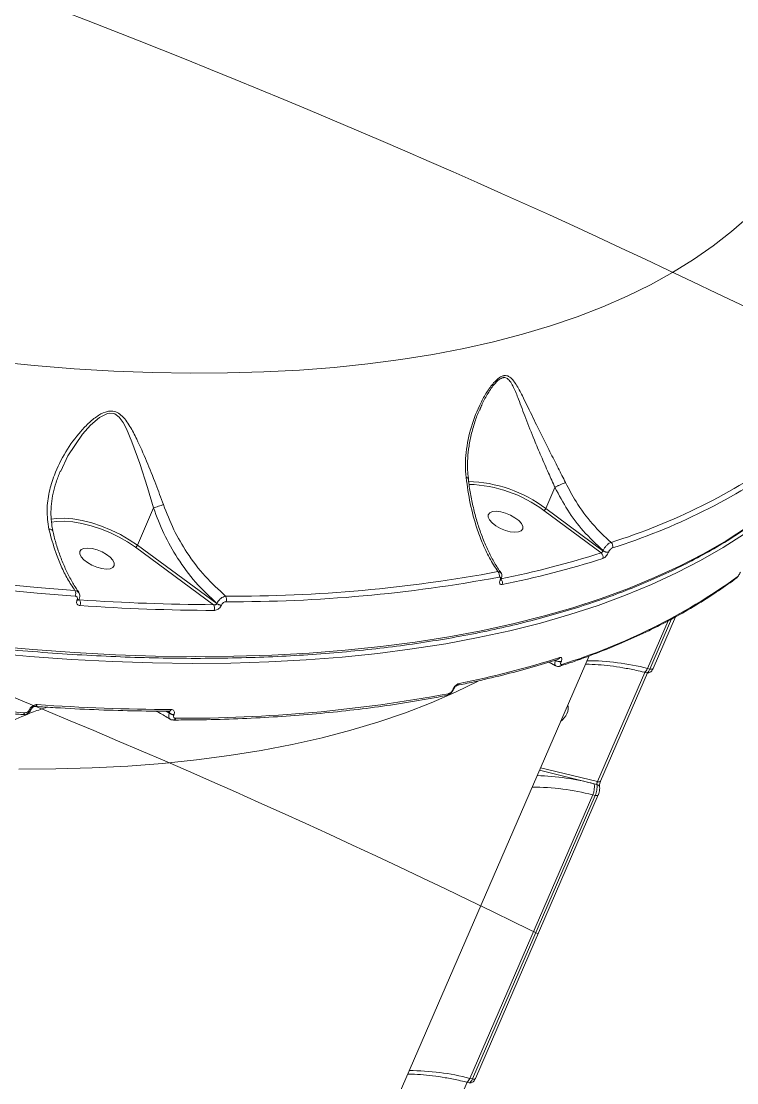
# Model space of a CAD drawing. Header units: millimetres. Extents: x -5550 to 7488, y -4093 to 4627.
# Drawn here: x -2649.5 to -2476.7, y 849.4 to 1105.8 of the extents above; entities that cross this region are included whole.
import ezdxf

# ---------------------------------------------------------------- set-up
doc = ezdxf.new("R2010")
doc.units = ezdxf.units.MM
doc.layers.add('DIKOM_ОБЪЕКТ', color=7, linetype='Continuous')

msp = doc.modelspace()

# ---------------------------------------------------------------- linework, layer by layer
at = {"layer": 'DIKOM_ОБЪЕКТ', "color": 7, "linetype": 'Continuous', "lineweight": 15}
for p, q in [((-2538.786, 1011.877), (-2538.549, 1012.503)), ((-2520.637, 993.172), (-2522.823, 988.125)), ((-2617.579, 988.236), (-2621.471, 979.25)), ((-2523.293, 987.628), (-2509.472, 977.385)), ((-2509.032, 977.904), (-2522.823, 988.125)), ((-2621.94, 978.753), (-2603.119, 964.875)), ((-2602.303, 965.117), (-2621.471, 979.25)), ((-2509.012, 977.95), (-2509.032, 977.904)), ((-2507.702, 977.537), (-2507.682, 977.582)), ((-2533.839, 970.845), (-2533.868, 970.78)), ((-2533.633, 970.932), (-2533.604, 970.998)), ((-2636.023, 966.036), (-2636.042, 965.99)), ((-2635.564, 966.155), (-2635.545, 966.2)), ((-2635.425, 966.053), (-2635.545, 966.199)), ((-2602.275, 965.183), (-2602.303, 965.117)), ((-2601.199, 964.722), (-2601.17, 964.788)), ((-2496.942, 949.44), (-2491.531, 961.935)), ((-2498.295, 949.468), (-2493.313, 960.973)), ((-2492.451, 961.415), (-2497.69, 949.32)), ((-2628.86, 683.602), (-2512.408, 952.494)), ((-2522.069, 951.015), (-2520.475, 950.064)), ((-2520.469, 951.494), (-2520.489, 951.449)), ((-2519.159, 951.082), (-2519.139, 951.127)), ((-2497.69, 949.32), (-2498.295, 949.468)), ((-2498.928, 948.516), (-2510.36, 922.12)), ((-2509.613, 922.24), (-2498.289, 948.387)), ((-2499.112, 948.561), (-2498.486, 948.408)), ((-2545.305, 944.37), (-2545.334, 944.304)), ((-2545.099, 944.457), (-2545.07, 944.523)), ((-2647.48, 939.581), (-2647.499, 939.535)), ((-2647.021, 939.699), (-2647.002, 939.745)), ((-2613.769, 938.642), (-2614.698, 939.127)), ((-2614.303, 939.122), (-2613.741, 938.707)), ((-2613.741, 938.707), (-2613.769, 938.642)), ((-2612.665, 938.246), (-2612.636, 938.312)), ((-2524.375, 924.862), (-2511.146, 921.618)), ((-2510.36, 922.12), (-2524.103, 925.49)), ((-2511.146, 921.618), (-2510.504, 921.461)), ((-2541.186, 850.432), (-2511.52, 918.932)), ((-2510.914, 918.783), (-2540.58, 850.283)), ((-2539.833, 850.403), (-2510.167, 918.904)), ((-2511.52, 918.932), (-2510.914, 918.783)), ((-2541.819, 849.48), (-2553.251, 823.083)), ((-2542.003, 849.525), (-2541.377, 849.371)), ((-2540.58, 850.283), (-2541.186, 850.432))]:
    msp.add_line(p, q, dxfattribs=at)
at = {"layer": 'DIKOM_ОБЪЕКТ', "color": 7, "linetype": 'Continuous', "lineweight": 15, "flags": 128}
for points in [[(-2473.821, 1058.652), (-2477.969, 1055.012), (-2482.422, 1051.542), (-2487.175, 1048.243), (-2492.225, 1045.119), (-2497.566, 1042.174), (-2503.194, 1039.409), (-2509.103, 1036.828), (-2515.289, 1034.432), (-2521.744, 1032.225), (-2528.464, 1030.208), (-2535.441, 1028.382), (-2542.67, 1026.75), (-2550.144, 1025.313), (-2557.855, 1024.073), (-2565.797, 1023.031), (-2573.963, 1022.187), (-2582.343, 1021.542), (-2590.932, 1021.097), (-2599.72, 1020.853), (-2608.7, 1020.81), (-2617.863, 1020.967), (-2627.201, 1021.324), (-2636.705, 1021.882), (-2646.367, 1022.64), (-2656.176, 1023.596)], [(-2639.952, 997.121), (-2638.236, 1000.829), (-2634.715, 1006.089), (-2632.826, 1008.238), (-2630.659, 1010.12), (-2628.712, 1011.084), (-2628.285, 1011.162), (-2627.233, 1011.073), (-2626.948, 1010.966), (-2625.886, 1010.194), (-2624.918, 1008.909), (-2624.103, 1007.393), (-2622.782, 1004.253), (-2620.915, 998.946), (-2619.061, 993.172), (-2617.578, 988.238), (-2617.578, 988.237), (-2617.578, 988.237)], [(-2621.471, 979.25), (-2623.423, 980.571), (-2625.554, 981.796), (-2627.814, 982.896), (-2630.149, 983.844), (-2632.505, 984.62), (-2634.827, 985.204), (-2637.06, 985.583), (-2639.153, 985.748), (-2641.057, 985.695), (-2642.303, 985.52)], [(-2642.28, 984.803), (-2640.932, 985.002), (-2639.086, 985.053), (-2637.057, 984.893), (-2634.891, 984.525), (-2632.64, 983.959), (-2630.355, 983.207), (-2628.091, 982.288), (-2625.9, 981.222), (-2623.834, 980.034), (-2621.94, 978.753)], [(-2529.383, 985.188), (-2528.743, 984.465), (-2528.414, 983.777), (-2528.423, 983.18), (-2528.768, 982.723), (-2529.422, 982.442), (-2530.331, 982.36), (-2531.423, 982.484), (-2532.608, 982.804), (-2533.791, 983.293), (-2534.875, 983.913), (-2535.774, 984.613), (-2536.413, 985.336), (-2536.742, 986.024), (-2536.734, 986.62), (-2536.389, 987.078), (-2535.735, 987.359), (-2534.825, 987.44), (-2533.734, 987.316), (-2532.549, 986.997), (-2531.366, 986.507), (-2530.281, 985.887), (-2529.383, 985.188)], [(-2474.134, 983.656), (-2479.31, 980.324), (-2484.778, 977.17), (-2490.534, 974.193), (-2496.572, 971.399), (-2502.888, 968.788), (-2509.476, 966.362), (-2516.331, 964.125), (-2523.446, 962.078), (-2530.816, 960.222), (-2538.435, 958.559), (-2546.296, 957.091), (-2554.393, 955.819), (-2562.719, 954.743), (-2571.266, 953.865), (-2580.028, 953.186), (-2588.997, 952.705), (-2598.166, 952.424), (-2607.527, 952.343), (-2617.072, 952.462), (-2626.793, 952.78), (-2636.681, 953.297), (-2646.729, 954.014), (-2656.929, 954.929)], [(-2657.643, 953.278), (-2647.444, 952.363), (-2637.396, 951.647), (-2627.508, 951.129), (-2617.787, 950.811), (-2608.242, 950.693), (-2598.881, 950.774), (-2589.712, 951.055), (-2580.743, 951.535), (-2571.981, 952.215), (-2563.434, 953.092), (-2555.108, 954.168), (-2547.011, 955.44), (-2539.15, 956.909), (-2531.531, 958.571), (-2524.161, 960.427), (-2517.045, 962.475), (-2510.191, 964.712), (-2503.603, 967.137), (-2497.287, 969.748), (-2491.249, 972.543), (-2485.493, 975.519), (-2480.025, 978.674), (-2474.849, 982.005)], [(-2712.724, 977.321), (-2702.865, 975.467), (-2693.088, 973.769), (-2683.398, 972.229), (-2673.802, 970.847), (-2664.307, 969.625), (-2654.92, 968.563), (-2645.646, 967.663), (-2636.492, 966.924)], [(-2636.542, 968.268), (-2645.675, 969.005), (-2654.928, 969.903), (-2664.295, 970.963), (-2673.769, 972.182), (-2683.343, 973.561), (-2693.012, 975.097), (-2702.768, 976.792), (-2712.605, 978.642)], [(-2628.031, 976.313), (-2627.391, 975.59), (-2627.062, 974.902), (-2627.071, 974.305), (-2627.416, 973.848), (-2628.069, 973.567), (-2628.979, 973.485), (-2630.071, 973.609), (-2631.256, 973.929), (-2632.439, 974.418), (-2633.523, 975.038), (-2634.422, 975.738), (-2635.061, 976.461), (-2635.39, 977.148), (-2635.382, 977.745), (-2635.037, 978.202), (-2634.383, 978.483), (-2633.473, 978.565), (-2632.382, 978.441), (-2631.197, 978.121), (-2630.014, 977.632), (-2628.929, 977.012), (-2628.031, 976.313)], [(-2648.688, 938.765), (-2657.841, 939.504), (-2667.115, 940.404), (-2676.502, 941.466), (-2685.997, 942.688), (-2695.593, 944.07), (-2705.283, 945.61), (-2715.06, 947.308), (-2724.919, 949.162)], [(-2498.295, 949.468), (-2498.441, 949.166), (-2498.595, 948.915), (-2498.75, 948.726), (-2498.901, 948.604), (-2499.041, 948.556), (-2499.112, 948.561)], [(-2497.69, 949.32), (-2497.518, 949.286), (-2497.359, 949.273), (-2497.218, 949.28), (-2497.101, 949.308), (-2497.011, 949.355), (-2496.953, 949.419), (-2496.942, 949.44)], [(-2650.125, 925.157), (-2641.145, 925.2), (-2632.357, 925.444), (-2623.769, 925.889), (-2615.388, 926.534), (-2607.223, 927.378), (-2599.281, 928.42), (-2591.569, 929.661), (-2584.096, 931.097), (-2576.867, 932.729), (-2569.889, 934.555), (-2563.169, 936.572), (-2556.714, 938.78), (-2550.529, 941.175), (-2544.619, 943.756), (-2539.184, 946.421)], [(-2510.36, 922.12), (-2510.188, 922.086), (-2510.028, 922.073), (-2509.887, 922.081), (-2509.77, 922.109), (-2509.68, 922.156), (-2509.622, 922.221), (-2509.613, 922.24)], [(-2510.914, 918.783), (-2510.743, 918.75), (-2510.584, 918.737), (-2510.443, 918.744), (-2510.326, 918.772), (-2510.236, 918.819), (-2510.177, 918.883), (-2510.165, 918.907)], [(-2541.186, 850.432), (-2541.332, 850.129), (-2541.486, 849.879), (-2541.641, 849.689), (-2541.791, 849.568), (-2541.932, 849.519), (-2542.002, 849.525)], [(-2540.58, 850.283), (-2540.409, 850.249), (-2540.25, 850.236), (-2540.109, 850.244), (-2539.992, 850.271), (-2539.902, 850.318), (-2539.843, 850.383), (-2539.833, 850.403)]]:
    msp.add_lwpolyline(points, dxfattribs=at)
at = {"layer": 'DIKOM_ОБЪЕКТ', "color": 7, "linetype": 'Continuous', "lineweight": 15}
for centre, radius, start, end in [((-3408.412, -890.39), 2141.49, 63.161502, 84.933205), ((-3410.608, -907.764), 2000, 63.707735, 86.4319), ((-2551.298, 1121.323), 148.157, 287.35955, 305.64377), ((-2551.059, 1120.315), 148.482, 287.35938, 305.64397), ((-2542.3, 962.223), 32.408, 53.05854, 88.66534), ((-2542.286, 962.215), 31.726, 53.22542, 88.37862), ((-2507.848, 979.02), 1.17, 338.74929, 49.81538), ((-2622.33, 979.591), 0.925, 294.93951, 338.35139), ((-2578.786, 1195.594), 228.952, 281.34959, 287.6223), ((-2510.175, 976.451), 1.169, 338.62282, 53.04764), ((-2507.942, 979.26), 1.74, 231.19994, 277.93303), ((-2507.922, 979.305), 1.739, 231.19212, 277.94086), ((-2578.559, 1194.729), 229.473, 281.34935, 287.62277), ((-2598.203, 1313.53), 346.592, 269.67728, 280.6046), ((-2535.287, 971.984), 1.232, 338.10534, 45.20326), ((-2598.067, 1312.935), 347.343, 269.67705, 280.60488), ((-2533.892, 971.073), 0.294, 274.67923, 331.71691), ((-2533.864, 971.141), 0.297, 274.88385, 330.62796), ((-2534.55, 970.201), 1.237, 338.29113, 40.12289), ((-2563.255, 1092.158), 148.484, 287.3594, 305.64382), ((-2477.445, 971.798), 0.78, 306.69173, 336.90138), ((-2637.894, 967.546), 1.533, 336.0896, 28.09731), ((-2601.315, 966.153), 1.404, 336.70934, 34.28479), ((-2635.927, 966.431), 0.456, 255.3831, 323.01142), ((-2635.908, 966.479), 0.458, 255.48891, 322.38158), ((-2636.694, 965.279), 1.486, 335.64574, 31.38675), ((-2601.366, 1456.574), 491.702, 266.02804, 269.7957), ((-2601.2, 1456.335), 492.853, 266.02787, 269.79569), ((-2604.223, 964.042), 1.383, 336.25351, 37.0618), ((-2601.098, 966.744), 2.024, 233.46388, 267.14699), ((-2601.069, 966.809), 2.024, 233.46388, 267.14699), ((-2588.931, 1170.82), 229.499, 281.3497, 287.62242), ((-2520.126, 952.36), 0.726, 288.95794, 338.2656), ((-2519.399, 952.805), 1.739, 231.19362, 277.93935), ((-2519.379, 952.851), 1.74, 231.20725, 277.93527), ((-2519.629, 950.708), 0.729, 289.12231, 338.162), ((-2513.035, 892.337), 59.002, 75.53282, 89.87695), ((-2545.359, 944.601), 0.298, 274.92075, 330.32439), ((-2545.33, 944.665), 0.296, 274.81921, 331.28984), ((-2544.415, 946.053), 0.692, 282.98427, 339.42879), ((-2610.264, 1284.788), 347.355, 269.67726, 280.60468), ((-2546.989, 943.61), 0.694, 283.44993, 339.36408), ((-2649.252, 938.909), 0.583, 275.36454, 345.67244), ((-2647.385, 939.982), 0.461, 255.60351, 321.80711), ((-2647.365, 940.022), 0.456, 255.40542, 322.91277), ((-2646.266, 940.873), 0.578, 274.93907, 345.96126), ((-2611.565, 1432.401), 492.853, 266.02787, 269.79569), ((-2613.923, 939.742), 0.63, 277.17722, 342.45193), ((-2520.724, 939.924), 3.305, 335.12616, 13.70043), ((-2612.564, 940.268), 2.025, 233.46644, 267.14444), ((-2612.536, 940.333), 2.024, 233.45904, 267.15183), ((-2612.808, 937.612), 0.613, 276.38173, 343.52878), ((-2521.905, 940.431), 4.589, 305.25331, 335.5749), ((-2526.914, 860.058), 63.548, 75.63261, 88.21304), ((-2526.258, 861.811), 58.992, 75.53211, 89.87871), ((-2515.644, 920.875), 4.559, 334.76446, 9.37563), ((-2510.684, 920.657), 0.823, 16.76932, 77.37046), ((-2555.927, 793.292), 59.01, 75.53429, 89.8764)]:
    msp.add_arc(centre, radius, start, end, dxfattribs=at)
for points, knots in [([(-2956.211, 1047.443), (-2954.428, 1046.53), (-2949.258, 1043.884), (-2940.628, 1039.587), (-2930.298, 1034.591), (-2919.889, 1029.712), (-2909.41, 1024.953), (-2898.868, 1020.318), (-2888.272, 1015.81), (-2877.628, 1011.431), (-2866.946, 1007.187), (-2856.234, 1003.08), (-2845.499, 999.112), (-2834.749, 995.287), (-2823.993, 991.608), (-2813.238, 988.078), (-2802.493, 984.699), (-2791.766, 981.473), (-2781.065, 978.404), (-2770.397, 975.493), (-2759.771, 972.743), (-2749.195, 970.156), (-2738.677, 967.733), (-2728.224, 965.477), (-2717.845, 963.389), (-2707.547, 961.471), (-2697.338, 959.725), (-2687.226, 958.151), (-2677.217, 956.751), (-2667.321, 955.525), (-2657.543, 954.476), (-2647.892, 953.603), (-2638.375, 952.908), (-2628.998, 952.391), (-2619.769, 952.052), (-2610.695, 951.891), (-2601.783, 951.91), (-2593.038, 952.107), (-2584.468, 952.483), (-2576.079, 953.038), (-2567.878, 953.771), (-2559.87, 954.682), (-2552.062, 955.77), (-2544.46, 957.034), (-2537.068, 958.474), (-2529.893, 960.089), (-2522.941, 961.877), (-2516.216, 963.838), (-2509.723, 965.969), (-2503.469, 968.27), (-2497.457, 970.738), (-2491.692, 973.373), (-2486.178, 976.171), (-2480.921, 979.131), (-2475.925, 982.251), (-2471.19, 985.527), (-2466.732, 988.962), (-2462.888, 992.211), (-2460.653, 994.382), (-2459.708, 995.299)], [0, 0, 0, 0, 0.0093526, 0.0271224, 0.0448922, 0.0626619, 0.0804317, 0.0982017, 0.1159712, 0.1337409, 0.1515109, 0.1692808, 0.1870504, 0.2048205, 0.2225907, 0.2403612, 0.2581318, 0.2759023, 0.2936733, 0.3114445, 0.3292161, 0.346988, 0.3647601, 0.3825326, 0.4003058, 0.4180791, 0.4358532, 0.4536277, 0.4714026, 0.4891783, 0.5069546, 0.5247316, 0.5425094, 0.5602878, 0.5780672, 0.5958472, 0.6136283, 0.6314101, 0.6491928, 0.6669765, 0.6847609, 0.7025465, 0.7203326, 0.7381198, 0.7559073, 0.7736955, 0.7914839, 0.8092721, 0.8270598, 0.8448465, 0.8626315, 0.8804142, 0.8981937, 0.9159692, 0.9337395, 0.9515035, 0.9692603, 0.9870086, 1, 1, 1, 1]), ([(-2518.08, 994.364), (-2518.664, 995.534), (-2519.916, 998.047), (-2521.89, 1001.903), (-2524.079, 1006.257), (-2526.321, 1010.855), (-2528.284, 1014.969), (-2529.73, 1017.717), (-2530.816, 1019.26), (-2531.712, 1020.079), (-2532.506, 1020.271), (-2533.264, 1020.161), (-2534.18, 1019.736), (-2535.626, 1018.339), (-2537.155, 1016.198), (-2539.091, 1012.712), (-2540.998, 1007.879), (-2542.053, 1002.789), (-2542.318, 998.651), (-2542.167, 996.631), (-2542.091, 995.615)], [0, 0, 0, 0, 0.0590569, 0.1267722, 0.1965292, 0.2899974, 0.3861933, 0.4527695, 0.4864314, 0.5209065, 0.5489135, 0.5542497, 0.5800464, 0.6152106, 0.6617347, 0.7094946, 0.8061399, 0.9056049, 0.9525536, 1, 1, 1, 1]), ([(-2538.549, 1012.503), (-2538.477, 1012.7), (-2538.07, 1013.81), (-2536.987, 1015.672), (-2535.594, 1017.839), (-2534.228, 1019.271), (-2533.386, 1019.69), (-2532.713, 1019.774), (-2532.025, 1019.532), (-2531.289, 1018.646), (-2530.411, 1017.004), (-2529.274, 1014.139), (-2527.698, 1009.888), (-2525.862, 1005.22), (-2523.985, 1000.761), (-2522.288, 996.895), (-2521.14, 994.334), (-2520.634, 993.177), (-2520.634, 993.176)], [0, 0, 0, 0, 0.0140058, 0.0787641, 0.1446019, 0.1911051, 0.2241549, 0.2309807, 0.267286, 0.3127137, 0.3599458, 0.4532931, 0.5863843, 0.7226266, 0.8188647, 0.917339, 0.9999546, 1, 1, 1, 1]), ([(-2615.203, 989.037), (-2615.798, 990.686), (-2617.096, 994.278), (-2619.262, 999.643), (-2621.306, 1004.319), (-2622.976, 1007.54), (-2624.241, 1009.46), (-2625.332, 1010.696), (-2626.627, 1011.547), (-2627.805, 1011.713), (-2629.219, 1011.491), (-2630.954, 1010.671), (-2633.116, 1008.927), (-2635.905, 1006.021), (-2638.94, 1001.805), (-2641.439, 996.799), (-2642.865, 992.063), (-2643.5, 987.662), (-2643.066, 984.686), (-2642.84, 983.139)], [0, 0, 0, 0, 0.0790209, 0.1721809, 0.268059, 0.3287301, 0.3610591, 0.3938999, 0.4223319, 0.4513198, 0.459944, 0.4989927, 0.5446046, 0.5914349, 0.6876198, 0.7865805, 0.8546762, 0.9244438, 1, 1, 1, 1]), ([(-2541.543, 995.379), (-2541.616, 996.052), (-2541.793, 997.67), (-2541.735, 1000.294), (-2541.422, 1003.263), (-2540.8, 1006.342), (-2539.889, 1009.354), (-2539.129, 1011.436), (-2538.635, 1012.416), (-2538.588, 1012.509)], [0, 0, 0, 0, 0.1144915, 0.2753668, 0.4453123, 0.6232913, 0.8097231, 0.981823, 1, 1, 1, 1]), ([(-2641.869, 982.795), (-2641.979, 983.298), (-2642.261, 984.583), (-2642.382, 986.731), (-2642.272, 989.236), (-2641.859, 991.828), (-2641.108, 994.453), (-2640.494, 996.246), (-2640.067, 997.13), (-2640.052, 997.161)], [0, 0, 0, 0, 0.1056581, 0.2698082, 0.4424599, 0.6217294, 0.8053295, 0.9932133, 1, 1, 1, 1]), ([(-2542.091, 995.615), (-2541.796, 993.496), (-2541.198, 989.204), (-2539.759, 984.002), (-2538.145, 979.665), (-2536.48, 976.096), (-2535.109, 973.942), (-2534.419, 972.858)], [0, 0, 0, 0, 0.2398764, 0.4858747, 0.6394191, 0.8185477, 1, 1, 1, 1]), ([(-2541.578, 995.369), (-2541.575, 995.374), (-2541.546, 995.434), (-2541.683, 995.512), (-2541.892, 995.582), (-2542.04, 995.607), (-2542.091, 995.615)], [0, 0, 0, 0, 0.0436362, 0.5172216, 0.8338505, 1, 1, 1, 1]), ([(-2533.656, 972.572), (-2533.936, 972.967), (-2534.743, 974.103), (-2535.955, 976.251), (-2537.282, 978.976), (-2538.466, 981.921), (-2539.494, 985.036), (-2540.363, 988.294), (-2541.042, 991.678), (-2541.437, 994.05), (-2541.557, 995.303), (-2541.563, 995.37)], [0, 0, 0, 0, 0.0705576, 0.2028448, 0.3353458, 0.4681106, 0.6006101, 0.7316311, 0.8623678, 0.9926726, 1, 1, 1, 1]), ([(-2520.634, 993.176), (-2520.635, 993.175), (-2520.636, 993.174), (-2520.637, 993.172), (-2520.637, 993.172)], [0, 0, 0, 0, 0.6092572, 1, 1, 1, 1]), ([(-2520.637, 993.172), (-2519.651, 991.327), (-2517.654, 987.593), (-2513.756, 982.39), (-2510.647, 979.48), (-2509.012, 977.95)], [0, 0, 0, 0, 0.3165665, 0.6406692, 1, 1, 1, 1]), ([(-2518.08, 994.364), (-2518.104, 994.357), (-2518.196, 994.33), (-2518.453, 994.244), (-2518.912, 994.062), (-2519.52, 993.784), (-2520.132, 993.473), (-2520.466, 993.275), (-2520.634, 993.176)], [0, 0, 0, 0, 0.0381142, 0.1492126, 0.3619107, 0.5745992, 0.787295, 1, 1, 1, 1]), ([(-2507.093, 979.914), (-2508.623, 981.354), (-2511.725, 984.274), (-2515.382, 989.255), (-2517.266, 992.821), (-2518.08, 994.364)], [0, 0, 0, 0, 0.3558612, 0.7214807, 1, 1, 1, 1]), ([(-2617.578, 988.237), (-2617.578, 988.237), (-2617.579, 988.237), (-2617.579, 988.236), (-2617.579, 988.236), (-2617.579, 988.236)], [0, 0, 0, 0, 0.3834146, 0.8929716, 1, 1, 1, 1]), ([(-2617.579, 988.236), (-2616.79, 986.141), (-2615.191, 981.901), (-2611.743, 975.855), (-2607.503, 970.064), (-2604.034, 966.825), (-2602.275, 965.183)], [0, 0, 0, 0, 0.2328893, 0.4712999, 0.7319739, 1, 1, 1, 1]), ([(-2615.203, 989.037), (-2615.261, 989.019), (-2615.433, 988.966), (-2615.821, 988.842), (-2616.386, 988.655), (-2617.034, 988.433), (-2617.397, 988.303), (-2617.578, 988.237)], [0, 0, 0, 0, 0.0873263, 0.2536112, 0.5024015, 0.7512206, 1, 1, 1, 1]), ([(-2600.155, 966.944), (-2601.843, 968.478), (-2605.268, 971.589), (-2609.418, 977.112), (-2612.837, 982.954), (-2614.408, 986.994), (-2615.203, 989.037)], [0, 0, 0, 0, 0.2625677, 0.5326654, 0.7636516, 1, 1, 1, 1]), ([(-2523.293, 987.628), (-2523.282, 987.632), (-2523.26, 987.639), (-2523.201, 987.667), (-2523.111, 987.73), (-2522.996, 987.845), (-2522.893, 987.983), (-2522.846, 988.078), (-2522.823, 988.125)], [0, 0, 0, 0, 0.0701616, 0.141398, 0.3560225, 0.5707113, 0.7854082, 1, 1, 1, 1]), ([(-2642.84, 983.139), (-2642.328, 981.2), (-2641.493, 978.042), (-2639.885, 974.112), (-2638.349, 971.006), (-2637.151, 969.192), (-2636.542, 968.268)], [0, 0, 0, 0, 0.3422184, 0.5572698, 0.7746054, 1, 1, 1, 1]), ([(-2641.961, 982.77), (-2642, 982.841), (-2642.079, 982.985), (-2642.402, 983.092), (-2642.68, 983.131), (-2642.807, 983.137), (-2642.84, 983.139)], [0, 0, 0, 0, 0.362634, 0.737241, 0.932914, 1, 1, 1, 1]), ([(-2635.631, 967.902), (-2635.874, 968.239), (-2636.626, 969.283), (-2637.772, 971.303), (-2639.06, 973.925), (-2640.2, 976.773), (-2641.181, 979.717), (-2641.693, 981.781), (-2641.94, 982.775)], [0, 0, 0, 0, 0.0877353, 0.2721078, 0.457208, 0.642694, 0.8279863, 1, 1, 1, 1]), ([(-2507.093, 979.914), (-2507.231, 979.857), (-2507.505, 979.743), (-2507.982, 979.361), (-2508.437, 978.874), (-2508.792, 978.377), (-2508.95, 978.071), (-2509.012, 977.95)], [0, 0, 0, 0, 0.2142536, 0.4283386, 0.6427389, 0.8576355, 1, 1, 1, 1]), ([(-2509.032, 977.904), (-2509.046, 977.873), (-2509.083, 977.795), (-2509.164, 977.666), (-2509.268, 977.537), (-2509.378, 977.434), (-2509.441, 977.402), (-2509.472, 977.385)], [0, 0, 0, 0, 0.1408219, 0.3552196, 0.5699881, 0.784931, 1, 1, 1, 1]), ([(-2509.087, 976.025), (-2508.985, 976.069), (-2508.782, 976.158), (-2508.435, 976.454), (-2508.107, 976.83), (-2507.855, 977.211), (-2507.745, 977.445), (-2507.702, 977.537)], [0, 0, 0, 0, 0.2150436, 0.4299531, 0.6447198, 0.8592198, 1, 1, 1, 1]), ([(-2507.682, 977.582), (-2507.652, 977.645), (-2507.578, 977.802), (-2507.409, 978.057), (-2507.19, 978.309), (-2506.96, 978.507), (-2506.825, 978.566), (-2506.758, 978.596)], [0, 0, 0, 0, 0.1422192, 0.3570991, 0.5715221, 0.7857152, 1, 1, 1, 1]), ([(-2533.682, 972.549), (-2533.766, 972.641), (-2533.94, 972.834), (-2534.255, 972.85), (-2534.419, 972.858)], [0, 0, 0, 0, 0.4792021, 1, 1, 1, 1]), ([(-2533.618, 971.001), (-2533.537, 971.225), (-2533.397, 971.614), (-2533.449, 972.163), (-2533.61, 972.425), (-2533.68, 972.54)], [0, 0, 0, 0, 0.436344, 0.753186, 1, 1, 1, 1]), ([(-2476.984, 971.178), (-2476.902, 971.241), (-2476.673, 971.418), (-2476.38, 971.786), (-2476.062, 972.27), (-2475.921, 972.566), (-2475.852, 972.711)], [0, 0, 0, 0, 0.1880479, 0.5271551, 0.7689771, 1, 1, 1, 1]), ([(-2534.144, 971.525), (-2534.071, 971.53), (-2533.926, 971.542), (-2533.788, 971.432), (-2533.736, 971.242), (-2533.766, 971.031), (-2533.82, 970.893), (-2533.839, 970.845)], [0, 0, 0, 0, 0.2288069, 0.4578512, 0.678502, 0.8882857, 1, 1, 1, 1]), ([(-2533.868, 970.78), (-2533.896, 970.708), (-2533.979, 970.498), (-2534.024, 970.174), (-2533.943, 969.884), (-2533.732, 969.716), (-2533.512, 969.734), (-2533.401, 969.743)], [0, 0, 0, 0, 0.1083315, 0.3204636, 0.5431057, 0.7715706, 1, 1, 1, 1]), ([(-2533.685, 970.773), (-2533.685, 970.771), (-2533.685, 970.767), (-2533.677, 970.822), (-2533.647, 970.896), (-2533.631, 970.934)], [0, 0, 0, 0, 0.2214394, 0.5912385, 1, 1, 1, 1]), ([(-2519.387, 950.021), (-2518.256, 950.4), (-2514.973, 951.498), (-2509.721, 953.446), (-2503.715, 955.918), (-2497.959, 958.558), (-2492.454, 961.362), (-2487.205, 964.327), (-2482.306, 967.398), (-2478.956, 969.715), (-2477.246, 970.975), (-2476.979, 971.172)], [0, 0, 0, 0, 0.0688338, 0.199641, 0.3304435, 0.4612282, 0.5919879, 0.7227181, 0.8534107, 0.9771209, 1, 1, 1, 1]), ([(-2635.683, 967.855), (-2635.791, 967.965), (-2636.007, 968.187), (-2636.363, 968.241), (-2636.542, 968.268)], [0, 0, 0, 0, 0.4997429, 1, 1, 1, 1]), ([(-2636.492, 966.924), (-2636.403, 966.909), (-2636.225, 966.877), (-2636.039, 966.717), (-2635.942, 966.493), (-2635.943, 966.253), (-2636, 966.098), (-2636.023, 966.036)], [0, 0, 0, 0, 0.2143155, 0.4284876, 0.6428771, 0.8577059, 1, 1, 1, 1]), ([(-2635.546, 966.198), (-2635.545, 966.199), (-2635.429, 966.397), (-2635.366, 966.833), (-2635.411, 967.41), (-2635.602, 967.698), (-2635.681, 967.816)], [0, 0, 0, 0, 0.0013466, 0.3943516, 0.7498149, 1, 1, 1, 1]), ([(-2600.155, 966.944), (-2600.281, 966.916), (-2600.564, 966.855), (-2601.051, 966.592), (-2601.546, 966.193), (-2601.985, 965.705), (-2602.178, 965.357), (-2602.275, 965.183)], [0, 0, 0, 0, 0.1700592, 0.3808081, 0.5867182, 0.7931038, 1, 1, 1, 1]), ([(-2636.042, 965.99), (-2636.076, 965.899), (-2636.16, 965.668), (-2636.163, 965.309), (-2636.018, 964.975), (-2635.74, 964.736), (-2635.473, 964.689), (-2635.34, 964.666)], [0, 0, 0, 0, 0.1407796, 0.3552949, 0.5700395, 0.7849598, 1, 1, 1, 1]), ([(-2635.593, 966.055), (-2635.595, 966.058), (-2635.598, 966.063), (-2635.571, 966.132), (-2635.561, 966.158)], [0, 0, 0, 0, 0.627502, 1, 1, 1, 1]), ([(-2635.425, 966.053), (-2635.473, 966.06), (-2635.533, 966.069), (-2635.571, 966.104), (-2635.579, 966.111)], [0, 0, 0, 0, 0.8045869, 1, 1, 1, 1]), ([(-2602.303, 965.117), (-2602.324, 965.081), (-2602.348, 965.037), (-2602.427, 964.962), (-2602.542, 964.892), (-2602.735, 964.842), (-2602.935, 964.836), (-2603.062, 964.863), (-2603.119, 964.875)], [0, 0, 0, 0, 0.1445022, 0.1755095, 0.362556, 0.5710632, 0.8045938, 1, 1, 1, 1]), ([(-2602.957, 963.485), (-2602.845, 963.494), (-2602.593, 963.512), (-2602.175, 963.679), (-2601.763, 963.959), (-2601.411, 964.319), (-2601.27, 964.587), (-2601.199, 964.722)], [0, 0, 0, 0, 0.1742059, 0.3896, 0.595839, 0.7978969, 1, 1, 1, 1]), ([(-2601.17, 964.788), (-2601.124, 964.876), (-2601.031, 965.054), (-2600.8, 965.29), (-2600.531, 965.472), (-2600.26, 965.579), (-2600.098, 965.592), (-2600.025, 965.597)], [0, 0, 0, 0, 0.2039516, 0.4080073, 0.6135095, 0.8265339, 1, 1, 1, 1]), ([(-2544.253, 945.379), (-2542.973, 945.645), (-2539.261, 946.416), (-2533.287, 947.829), (-2526.426, 949.649), (-2522.056, 951.002), (-2519.89, 951.674)], [0, 0, 0, 0, 0.1498877, 0.4347984, 0.7197187, 1, 1, 1, 1]), ([(-2519.139, 951.127), (-2519.104, 951.217), (-2519.014, 951.444), (-2518.965, 951.759), (-2519.021, 952.011), (-2519.183, 952.142), (-2519.362, 952.108), (-2519.452, 952.091)], [0, 0, 0, 0, 0.1407502, 0.3552813, 0.5700086, 0.7849628, 1, 1, 1, 1]), ([(-2520.489, 951.449), (-2520.533, 951.325), (-2520.643, 951.013), (-2520.687, 950.585), (-2520.619, 950.254), (-2520.479, 950.177), (-2520.423, 950.146)], [0, 0, 0, 0, 0.1999722, 0.5018087, 0.8029116, 1, 1, 1, 1]), ([(-2520.452, 950.143), (-2520.441, 950.133), (-2520.32, 950.022), (-2520.014, 949.954), (-2519.659, 949.939), (-2519.467, 950.006), (-2519.393, 950.032)], [0, 0, 0, 0, 0.0397733, 0.4369141, 0.7820612, 1, 1, 1, 1]), ([(-2518.953, 950.437), (-2519.012, 950.426), (-2519.131, 950.402), (-2519.238, 950.489), (-2519.275, 950.658), (-2519.243, 950.869), (-2519.183, 951.021), (-2519.159, 951.082)], [0, 0, 0, 0, 0.2142844, 0.4284806, 0.6428765, 0.8577135, 1, 1, 1, 1]), ([(-2513.286, 950.468), (-2513.197, 950.468), (-2512.223, 950.477), (-2510.247, 950.382), (-2507.309, 950.109), (-2504.232, 949.654), (-2501.484, 949.124), (-2499.758, 948.714), (-2499.112, 948.561)], [0, 0, 0, 0, 0.0214318, 0.2333914, 0.4458991, 0.65898, 0.8725526, 1, 1, 1, 1]), ([(-2498.483, 948.425), (-2498.438, 948.409), (-2498.269, 948.349), (-2497.965, 948.392), (-2497.641, 948.525), (-2497.372, 948.742), (-2497.137, 949.03), (-2497.015, 949.303), (-2496.949, 949.452)], [0, 0, 0, 0, 0.0669518, 0.2507066, 0.4117817, 0.5684295, 0.7642474, 1, 1, 1, 1]), ([(-2497.69, 949.32), (-2497.744, 949.203), (-2497.88, 948.908), (-2498.115, 948.575), (-2498.338, 948.386), (-2498.442, 948.422), (-2498.48, 948.435)], [0, 0, 0, 0, 0.2027322, 0.5120338, 0.8215365, 1, 1, 1, 1]), ([(-2725.367, 948.718), (-2723.554, 948.368), (-2718.296, 947.354), (-2709.658, 945.806), (-2699.489, 944.13), (-2689.42, 942.63), (-2679.458, 941.304), (-2669.611, 940.153), (-2660.057, 939.197), (-2653.281, 938.629), (-2649.736, 938.369), (-2649.197, 938.329)], [0, 0, 0, 0, 0.0688414, 0.199657, 0.3304769, 0.4613029, 0.5921311, 0.7229656, 0.8538037, 0.9777648, 1, 1, 1, 1]), ([(-2546.83, 942.948), (-2546.719, 942.972), (-2546.408, 943.038), (-2545.921, 943.352), (-2545.409, 943.854), (-2545.203, 944.27), (-2545.11, 944.457)], [0, 0, 0, 0, 0.1511145, 0.4238139, 0.7409906, 1, 1, 1, 1]), ([(-2545.334, 944.304), (-2545.379, 944.214), (-2545.469, 944.034), (-2545.677, 943.777), (-2545.912, 943.564), (-2546.144, 943.42), (-2546.279, 943.382), (-2546.339, 943.365)], [0, 0, 0, 0, 0.2039332, 0.4079742, 0.6134504, 0.8264601, 1, 1, 1, 1]), ([(-2543.766, 945.809), (-2543.859, 945.783), (-2544.066, 945.723), (-2544.422, 945.499), (-2544.782, 945.171), (-2545.099, 944.779), (-2545.237, 944.506), (-2545.305, 944.37)], [0, 0, 0, 0, 0.1741732, 0.3895531, 0.595792, 0.7978687, 1, 1, 1, 1]), ([(-2545.07, 944.524), (-2545.069, 944.525), (-2545.054, 944.568), (-2544.986, 944.694), (-2544.86, 944.88), (-2544.69, 945.076), (-2544.501, 945.243), (-2544.345, 945.344), (-2544.258, 945.378), (-2544.26, 945.377), (-2544.261, 945.377)], [0, 0, 0, 0, 0.0034137, 0.1361949, 0.2751551, 0.4355485, 0.6085626, 0.7819751, 0.9203433, 1, 1, 1, 1]), ([(-2612.743, 937.003), (-2611.184, 937.011), (-2606.664, 937.034), (-2599.309, 937.21), (-2590.741, 937.588), (-2582.357, 938.147), (-2574.16, 938.884), (-2566.156, 939.798), (-2558.354, 940.892), (-2551.932, 941.956), (-2548.145, 942.682), (-2546.828, 942.935)], [0, 0, 0, 0, 0.0652748, 0.1893416, 0.3134162, 0.4374972, 0.5615843, 0.6856781, 0.8097769, 0.9338811, 1, 1, 1, 1]), ([(-2665.56, 939.775), (-2665.59, 939.098), (-2665.646, 937.838), (-2665.052, 936.029), (-2664.238, 934.735), (-2663.349, 933.923), (-2662.385, 933.574), (-2661.384, 933.459), (-2660.095, 933.54), (-2657.846, 934.193), (-2655.183, 935.287), (-2651.33, 936.987), (-2647.319, 938.772), (-2644.357, 939.751), (-2643.274, 940.109)], [0, 0, 0, 0, 0.1400295, 0.2603992, 0.3212595, 0.3835908, 0.4342275, 0.4438762, 0.4905152, 0.5540927, 0.6382068, 0.7245554, 0.8992922, 1, 1, 1, 1]), ([(-2649.194, 938.348), (-2649.127, 938.338), (-2648.852, 938.299), (-2648.327, 938.435), (-2647.693, 938.787), (-2647.225, 939.249), (-2647.093, 939.598), (-2647.051, 939.708)], [0, 0, 0, 0, 0.0766091, 0.3163686, 0.5826419, 0.868011, 1, 1, 1, 1]), ([(-2647.499, 939.535), (-2647.53, 939.474), (-2647.608, 939.32), (-2647.809, 939.094), (-2648.087, 938.897), (-2648.397, 938.772), (-2648.591, 938.768), (-2648.688, 938.765)], [0, 0, 0, 0, 0.1422679, 0.3571169, 0.57152, 0.7856946, 1, 1, 1, 1]), ([(-2645.705, 940.732), (-2645.85, 940.728), (-2646.141, 940.72), (-2646.604, 940.532), (-2647.021, 940.238), (-2647.32, 939.9), (-2647.434, 939.671), (-2647.48, 939.581)], [0, 0, 0, 0, 0.2150507, 0.4299888, 0.6447246, 0.8592474, 1, 1, 1, 1]), ([(-2646.999, 939.746), (-2646.984, 939.778), (-2646.953, 939.847), (-2646.847, 939.982), (-2646.703, 940.111), (-2646.538, 940.216), (-2646.376, 940.28), (-2646.258, 940.299), (-2646.233, 940.296), (-2646.223, 940.295)], [0, 0, 0, 0, 0.1286933, 0.2794644, 0.4257963, 0.5816262, 0.7369698, 0.8920107, 1, 1, 1, 1]), ([(-2646.216, 940.297), (-2644.557, 940.188), (-2639.745, 939.872), (-2631.891, 939.487), (-2622.744, 939.189), (-2616.795, 939.14), (-2613.844, 939.116)], [0, 0, 0, 0, 0.1498897, 0.4347596, 0.7196481, 1, 1, 1, 1]), ([(-2617.052, 939.156), (-2616.787, 939.034), (-2615.609, 938.496), (-2614.473, 937.786), (-2613.592, 937.235)], [0, 0, 0, 0, 0.2250148, 1, 1, 1, 1]), ([(-2613.906, 939.11), (-2613.874, 939.112), (-2613.827, 939.116), (-2613.837, 939.117), (-2613.84, 939.118)], [0, 0, 0, 0, 0.6854113, 1, 1, 1, 1]), ([(-2613.87, 939.113), (-2613.855, 939.103), (-2613.791, 939.056), (-2613.733, 938.952), (-2613.713, 938.845), (-2613.719, 938.768), (-2613.732, 938.732), (-2613.741, 938.707)], [0, 0, 0, 0, 0.1100493, 0.497102, 0.7543225, 0.8348577, 1, 1, 1, 1]), ([(-2612.636, 938.312), (-2612.609, 938.384), (-2612.528, 938.596), (-2612.505, 938.94), (-2612.635, 939.276), (-2612.913, 939.506), (-2613.186, 939.537), (-2613.322, 939.552)], [0, 0, 0, 0, 0.1082679, 0.3204277, 0.5430404, 0.7715612, 1, 1, 1, 1]), ([(-2613.769, 938.642), (-2613.803, 938.543), (-2613.902, 938.26), (-2613.938, 937.823), (-2613.839, 937.431), (-2613.654, 937.31), (-2613.577, 937.259)], [0, 0, 0, 0, 0.1595913, 0.4595401, 0.7726464, 1, 1, 1, 1]), ([(-2613.586, 937.249), (-2613.568, 937.233), (-2613.42, 937.1), (-2613.112, 937.011), (-2612.839, 937.025), (-2612.741, 937.03)], [0, 0, 0, 0, 0.0795257, 0.6693094, 1, 1, 1, 1]), ([(-2612.22, 937.438), (-2612.309, 937.448), (-2612.487, 937.466), (-2612.668, 937.616), (-2612.752, 937.834), (-2612.736, 938.059), (-2612.683, 938.198), (-2612.665, 938.246)], [0, 0, 0, 0, 0.2288368, 0.4578773, 0.6785315, 0.8883969, 1, 1, 1, 1]), ([(-2510.504, 921.461), (-2510.485, 921.377), (-2510.437, 921.165), (-2510.437, 920.678), (-2510.521, 920.045), (-2510.683, 919.374), (-2510.837, 918.98), (-2510.914, 918.783)], [0, 0, 0, 0, 0.1417272, 0.3563906, 0.5709469, 0.7854774, 1, 1, 1, 1]), ([(-2510.36, 922.12), (-2510.38, 922.071), (-2510.419, 921.973), (-2510.466, 921.806), (-2510.497, 921.65), (-2510.509, 921.532), (-2510.505, 921.481), (-2510.504, 921.461)], [0, 0, 0, 0, 0.2140084, 0.4281621, 0.6428684, 0.8579638, 1, 1, 1, 1]), ([(-2510.169, 918.908), (-2510.153, 918.943), (-2510.059, 919.145), (-2509.926, 919.593), (-2509.831, 920.235), (-2509.805, 920.658), (-2509.896, 920.882), (-2509.901, 920.894)], [0, 0, 0, 0, 0.0568256, 0.3337745, 0.6279044, 0.9787371, 1, 1, 1, 1]), ([(-2509.892, 920.883), (-2509.893, 920.888), (-2509.895, 920.898), (-2509.9, 920.989), (-2509.893, 921.155), (-2509.861, 921.41), (-2509.79, 921.733), (-2509.699, 922.032), (-2509.636, 922.18), (-2509.612, 922.234)], [0, 0, 0, 0, 0.0869992, 0.1928689, 0.3201498, 0.4882957, 0.6759686, 0.8804705, 1, 1, 1, 1]), ([(-2556.177, 851.431), (-2556.087, 851.432), (-2555.113, 851.44), (-2553.137, 851.346), (-2550.2, 851.072), (-2547.123, 850.617), (-2544.375, 850.087), (-2542.648, 849.678), (-2542.003, 849.525)], [0, 0, 0, 0, 0.0214372, 0.2333904, 0.4459002, 0.658986, 0.8725594, 1, 1, 1, 1]), ([(-2541.374, 849.389), (-2541.329, 849.373), (-2541.16, 849.312), (-2540.856, 849.356), (-2540.531, 849.488), (-2540.263, 849.705), (-2540.027, 849.993), (-2539.906, 850.266), (-2539.84, 850.415)], [0, 0, 0, 0, 0.0669517, 0.2507582, 0.4117952, 0.5684429, 0.7642475, 1, 1, 1, 1]), ([(-2540.58, 850.283), (-2540.634, 850.166), (-2540.771, 849.872), (-2541.006, 849.538), (-2541.228, 849.35), (-2541.333, 849.385), (-2541.371, 849.398)], [0, 0, 0, 0, 0.2027143, 0.5120512, 0.8215594, 1, 1, 1, 1])]:
    msp.add_open_spline(points, degree=3, knots=knots, dxfattribs=at)

doc.saveas('drawing.dxf')
